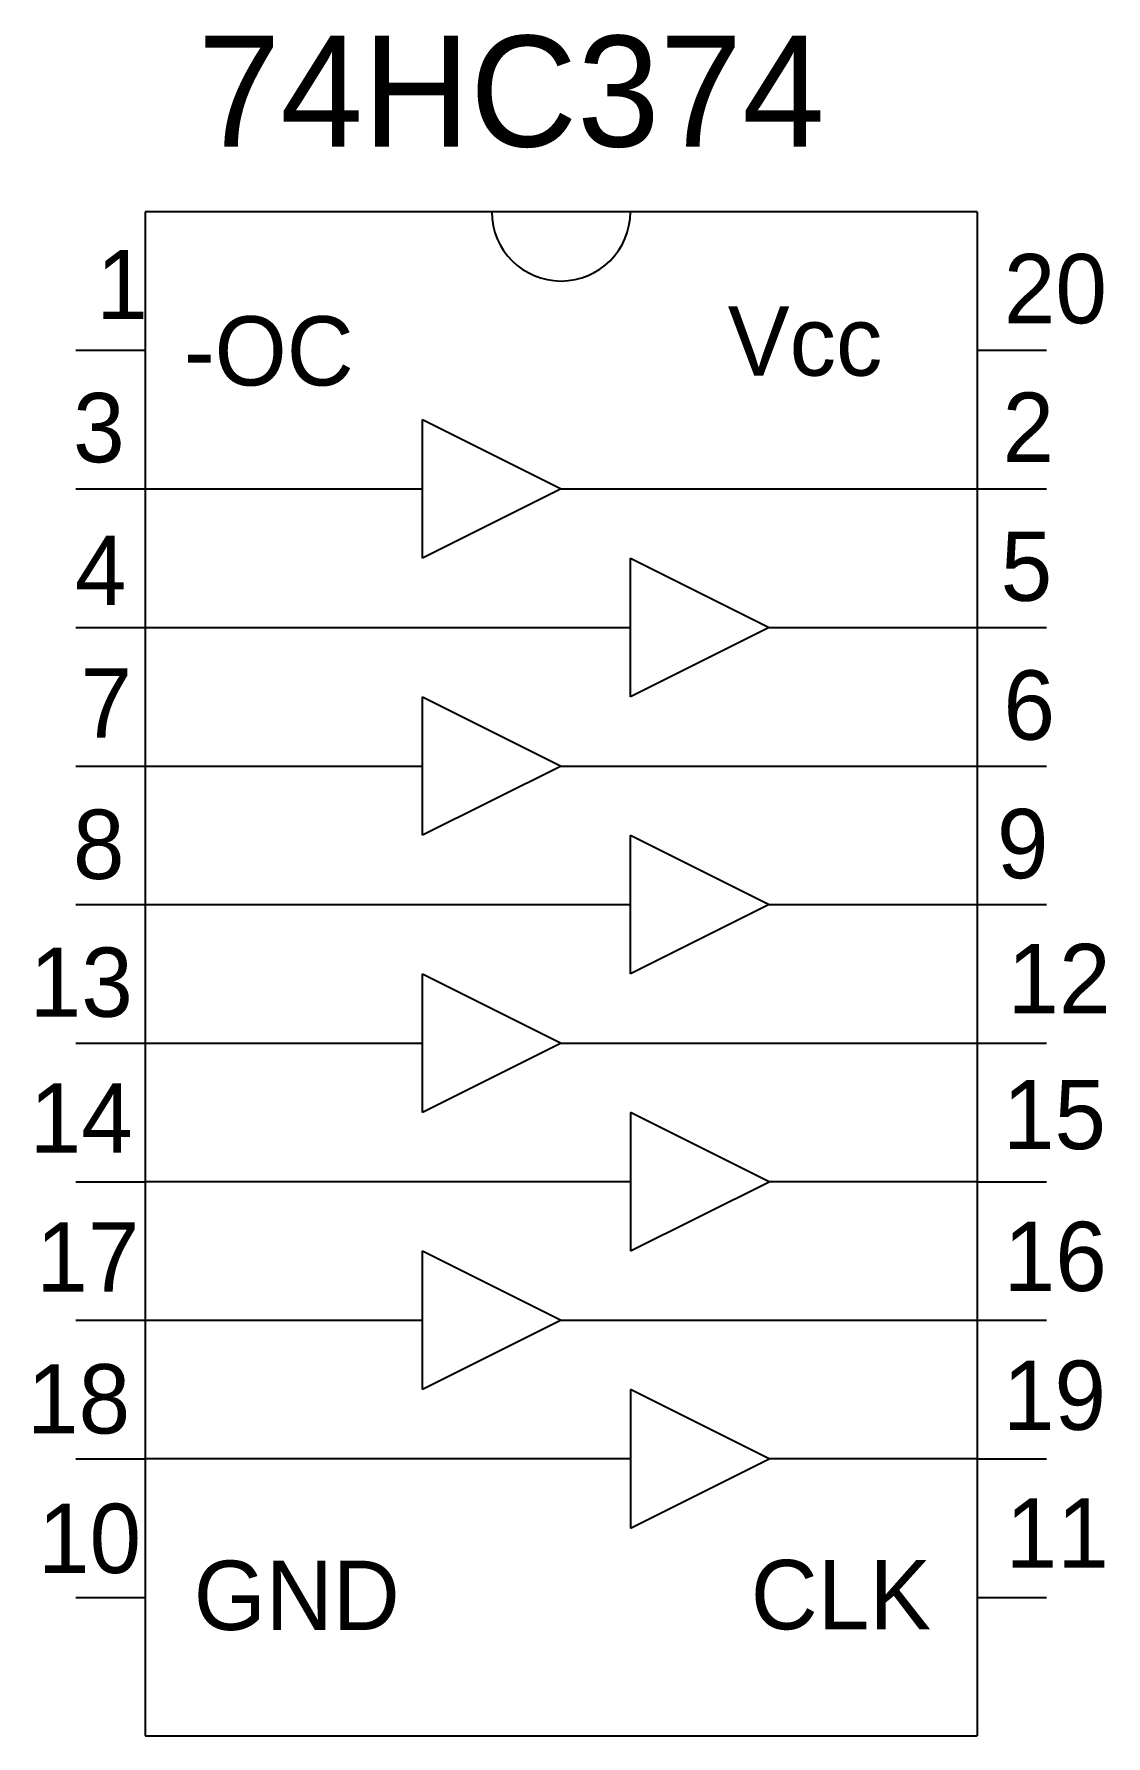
# Model space of a CAD drawing. Extents: x 21.87 to 22.64, y 14.15 to 15.38.
import ezdxf

# ---------------------------------------------------------------- set-up
doc = ezdxf.new("R2010")
doc.units = 0
doc.header["$MEASUREMENT"] = 0
doc.layers.get('0').update_dxf_attribs({"linetype": 'CONTINUOUS'})

msp = doc.modelspace()

# ---------------------------------------------------------------- linework, layer by layer
for p, q in [((22.55, 15.25), (21.95, 15.25)), ((21.95, 15.25), (21.95, 14.15)), ((22.55, 15.25), (22.55, 14.15)), ((21.9, 15.15), (21.95, 15.15)), ((22.55, 15.15), (22.6, 15.15)), ((22.15, 15.05), (22.15, 15.1)), ((22.15, 15.1), (22.25, 15.05)), ((21.9, 15.05), (21.95, 15.05)), ((21.95, 15.05), (22.15, 15.05)), ((22.25, 15.05), (22.15, 15)), ((22.15, 15), (22.15, 15.05)), ((22.25, 15.05), (22.55, 15.05)), ((22.55, 15.05), (22.6, 15.05)), ((22.3, 14.95), (22.3, 15)), ((22.3, 15), (22.4, 14.95)), ((21.9, 14.95), (21.95, 14.95)), ((21.95, 14.95), (22.3, 14.95)), ((22.4, 14.95), (22.3, 14.9)), ((22.3, 14.9), (22.3, 14.95)), ((22.4, 14.95), (22.55, 14.95)), ((22.55, 14.95), (22.6, 14.95)), ((22.15, 14.85), (22.15, 14.9)), ((22.15, 14.9), (22.25, 14.85)), ((21.9, 14.85), (21.95, 14.85)), ((21.95, 14.85), (22.15, 14.85)), ((22.25, 14.85), (22.15, 14.8)), ((22.15, 14.8), (22.15, 14.85)), ((22.25, 14.85), (22.55, 14.85)), ((22.55, 14.85), (22.6, 14.85)), ((22.3, 14.75), (22.3, 14.8)), ((22.3, 14.8), (22.4, 14.75)), ((21.9, 14.75), (21.95, 14.75)), ((21.95, 14.75), (22.3, 14.75)), ((22.4, 14.75), (22.3, 14.7)), ((22.3, 14.7), (22.3, 14.75)), ((22.4, 14.75), (22.55, 14.75)), ((22.55, 14.75), (22.6, 14.75)), ((22.15, 14.65), (22.15, 14.7)), ((22.15, 14.7), (22.25, 14.65)), ((21.9, 14.65), (21.95, 14.65)), ((21.95, 14.65), (22.15, 14.65)), ((22.25, 14.65), (22.15, 14.6)), ((22.15, 14.6), (22.15, 14.65)), ((22.25, 14.65), (22.55, 14.65)), ((22.55, 14.65), (22.6, 14.65)), ((22.4, 14.55), (22.3, 14.6)), ((22.3, 14.6), (22.3, 14.5)), ((21.9, 14.55), (21.95, 14.55)), ((22.3, 14.55), (21.95, 14.55)), ((22.3, 14.5), (22.4, 14.55)), ((22.55, 14.55), (22.4, 14.55)), ((22.55, 14.55), (22.6, 14.55)), ((22.15, 14.45), (22.15, 14.5)), ((22.15, 14.5), (22.25, 14.45)), ((21.9, 14.45), (21.95, 14.45)), ((21.95, 14.45), (22.15, 14.45)), ((22.25, 14.45), (22.15, 14.4)), ((22.15, 14.4), (22.15, 14.45)), ((22.25, 14.45), (22.55, 14.45)), ((22.55, 14.45), (22.6, 14.45)), ((22.4, 14.35), (22.3, 14.4)), ((22.3, 14.4), (22.3, 14.3)), ((21.9, 14.35), (21.95, 14.35)), ((22.3, 14.35), (21.95, 14.35)), ((22.3, 14.3), (22.4, 14.35)), ((22.55, 14.35), (22.4, 14.35)), ((22.55, 14.35), (22.6, 14.35)), ((21.9, 14.25), (21.95, 14.25)), ((22.55, 14.25), (22.6, 14.25)), ((21.95, 14.15), (22.55, 14.15))]:
    msp.add_line(p, q)
msp.add_arc((22.25, 15.25), 0.05, 180, 0)

# ---------------------------------------------------------------- texts
for s, height, p in [('74HC374', 0.08, (21.9881, 15.297)), ('1', 0.05, (21.9149, 15.1725)), ('20', 0.05, (22.5693, 15.1695)), ('Vcc', 0.05, (22.3702, 15.1317)), ('-OC', 0.05, (21.9779, 15.1246)), ('3', 0.05, (21.8981, 15.0692)), ('2', 0.05, (22.5684, 15.0695)), ('4', 0.05, (21.8994, 14.9662)), ('5', 0.05, (22.567, 14.9692)), ('7', 0.05, (21.9034, 14.8704)), ('6', 0.05, (22.569, 14.869)), ('8', 0.05, (21.898, 14.7685)), ('9', 0.05, (22.5643, 14.769)), ('13', 0.05, (21.8668, 14.669)), ('12', 0.05, (22.5719, 14.6716)), ('14', 0.05, (21.8668, 14.5709)), ('15', 0.05, (22.5686, 14.5735)), ('17', 0.05, (21.8715, 14.4707)), ('16', 0.05, (22.5692, 14.4711)), ('19', 0.05, (22.5686, 14.3709)), ('18', 0.05, (21.8649, 14.3683)), ('11', 0.05, (22.5706, 14.2714)), ('10', 0.05, (21.8728, 14.2676)), ('GND', 0.05, (21.9851, 14.2265)), ('CLK', 0.05, (22.3868, 14.227))]:
    msp.add_text(s, height=height).set_placement(p)

doc.saveas('drawing.dxf')
